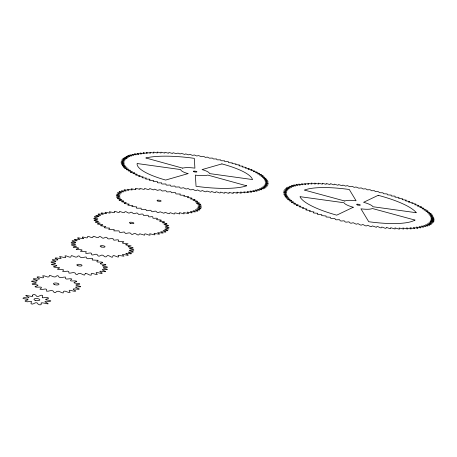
<?xml version="1.0" encoding="UTF-8"?>
<svg xmlns="http://www.w3.org/2000/svg" width="457" height="457" viewBox="0 0 457 457"><rect width="100%" height="100%" fill="white"/><g stroke="black" fill="none" stroke-linecap="round" stroke-linejoin="round"><path stroke-width="0.69" d="M126.966 158.202L123.19 158.225L125.869 159.099L122.379 158.985L125.041 160.019L121.631 159.973L124.481 160.995L121.111 161.218L124.184 162.144L120.991 162.321L124.213 163.218L121.174 163.469L124.435 164.172L121.533 164.429L125.132 165.497L122.259 165.651L122.43 165.885L126.023 166.691L123.281 166.902L123.51 167.148L127.206 167.908L124.601 168.187L124.887 168.439L128.674 169.187L126.223 169.496L126.566 169.747L130.114 170.233L130.434 170.45L128.143 170.827L132.461 171.729L130.348 172.163L130.799 172.42L134.449 172.832L134.769 173.014L132.838 173.511L137.334 174.306L135.598 174.86L136.157 175.117L140.156 175.591L138.631 176.202L139.231 176.459L143.224 176.865L141.91 177.533L142.561 177.784L146.463 178.093L145.435 178.847L146.131 179.098L149.439 179.161L150.056 179.401L149.182 180.138L149.919 180.384L153.775 180.584L153.141 181.4L157.602 181.726L157.294 182.623L158.105 182.851L161.681 182.869L161.618 183.805L162.458 184.028L165.914 183.971L166.102 184.942L166.971 185.154L170.278 185.022L170.718 186.022L171.609 186.222L174.763 186.016L175.442 187.044L179.333 186.953L180.264 188.004L181.189 188.181L183.434 187.724L186.085 189.055L188.124 188.541L190.078 189.712L191.02 189.861L192.843 189.278L195.03 190.455L195.973 190.586L197.567 189.946L199.977 191.112L200.914 191.232L202.28 190.535L204.896 191.689L205.827 191.791L206.952 191.043L210.683 192.266L211.568 191.466L214.562 192.586L215.458 192.648L215.944 191.831L216.755 191.86L219.257 192.894L220.137 192.945L220.537 192.06L223.839 193.117L224.695 193.151L224.844 192.231L228.283 193.248L229.111 193.265L229.014 192.311L232.567 193.288L233.361 193.288L233.019 192.306L237.434 193.22L236.76 192.254L237.286 192.197L240.582 193.1L241.302 193.06L240.485 192.037L244.963 192.82L243.855 191.826L247.757 192.557L248.391 192.488L247.066 191.454L250.996 192.157L251.578 192.071L250.048 191.032L253.978 191.677L254.515 191.574L252.784 190.54L256.697 191.117L257.182 190.997L255.263 189.969L259.582 190.352L257.48 189.329L261.318 189.775L261.701 189.632L259.445 188.592L263.529 188.844L261.113 187.821L264.803 188.158L265.071 187.993L262.507 186.993L266.105 187.261L263.615 186.108L267.117 186.307L264.443 185.171L267.831 185.308L264.991 184.188L268.305 184.051L265.26 183.166L268.385 183.166L265.226 181.977L268.168 181.823L264.911 180.875L267.671 180.658L264.323 179.75L266.894 179.47L263.472 178.601L266.071 178.487L262.364 177.436L264.809 177.265L261.004 176.259L263.289 176.031L262.975 175.796L259.387 175.037L261.524 174.785L261.158 174.551L257.559 173.871L259.513 173.54L259.108 173.3L255.497 172.677L257.274 172.295L256.823 172.06L253.184 171.455L254.817 171.055L250.71 170.25L252.144 169.827L248.38 169.267L248.014 169.079L249.276 168.61L245.535 168.113L245.141 167.919L246.22 167.411L242.518 166.971L242.09 166.811L242.993 166.234L239.337 165.857L238.885 165.697L239.599 165.086L238.937 164.874L235.532 164.611L236.052 163.966L232.042 163.555L232.373 162.881L228.934 162.681L228.426 162.538L228.563 161.829L227.826 161.635L225.221 161.692L224.661 161.521L224.644 160.818L221.411 160.744L220.868 160.607L220.628 159.853L217.509 159.836L216.909 159.676L216.527 158.927L213.533 158.973L212.351 158.053L209.495 158.162L207.307 157.082L205.404 157.397L203.839 156.46L201.28 156.688L198.709 155.62L196.641 155.963L194.385 154.974L192.488 155.369L190.055 154.392L188.335 154.837L185.742 153.872L184.788 154.426L181.458 153.421L180.104 153.963L178.013 153.101L176.054 153.621L173.02 152.712L172.66 153.358L172.06 153.346L168.896 152.461L168.724 153.141L168.136 153.141L164.857 152.278L164.834 153.004L164.303 152.998L160.91 152.17L161.081 152.924L160.573 152.929L157.802 152.135L157.082 152.135L157.465 152.889L156.951 152.924L154.066 152.158L153.369 152.17L153.94 152.952L153.455 152.998L149.799 152.278L150.559 153.078L150.096 153.135L146.377 152.461L147.325 153.278L146.891 153.346L143.121 152.718L144.252 153.546L143.852 153.626L140.042 153.049L141.362 153.918L140.99 153.98L137.151 153.449L138.66 154.329L138.311 154.397L134.958 153.832L134.461 153.929L136.152 154.809L132.439 154.363L131.987 154.472L133.855 155.357L130.148 154.969L129.737 155.089L131.776 155.974L128.086 155.643L127.72 155.774L129.931 156.654L126.269 156.38L125.949 156.528L128.314 157.425L124.441 157.345L126.966 158.202M98.906 216.624L94.513 216.681L94.331 216.949L97.844 218.269L93.828 218.315L93.799 218.612L97.792 219.823L94.073 220.08L94.211 220.4L98.586 221.462L95.262 221.936L95.559 222.268L100.214 223.153L97.375 223.839L97.832 224.17L102.265 224.627L102.688 224.907L100.374 225.735L105.824 226.523L104.19 227.569L104.921 227.877L109.68 228.112L108.726 229.305L109.577 229.591L113.473 229.38L114.25 229.665L113.873 230.882L119.003 230.871L119.488 232.265L120.494 232.482L124.23 231.973L125.424 233.413C127.577 233.596 129.954 231.562 131.519 234.292L132.576 234.418L134.364 233.396L135.381 233.533L137.614 234.881L138.654 234.955L139.751 233.784L144.526 235.184L144.738 233.944L145.6 233.893L149.125 235.138L150.045 235.104L149.713 233.733L154.238 234.807L155.06 234.715L154.032 233.298L158.745 234.173L159.453 234.035L157.699 232.642L163.109 233.087L160.761 231.722L165.52 232.11L165.948 231.893L163.098 230.551L167.639 230.739L167.913 230.488L164.594 229.237L168.959 228.911L165.268 227.78L169.13 227.506L165.023 226.004L168.496 225.729L168.296 225.415L163.949 224.37L166.976 223.901L166.628 223.582L162.069 222.673L164.617 222.062C163.697 220.948 156.071 222.056 161.487 220.263C160.527 219.337 154.02 220.508 157.545 218.663C157.202 217.429 151.815 219.183 152.878 217.566C153.878 215.31 148.017 218.115 148.325 216.161L148.331 215.481L147.44 215.247L143.464 215.418L143.035 214.213L142.093 214.013L138.642 214.43L137.477 213.151L136.506 212.991L134.255 213.71L133.318 213.539L131.787 212.316L130.799 212.202L129.337 213.065L128.406 213.013L126.081 211.74L125.104 211.671L124.138 212.682L123.327 212.648L119.551 211.402L119.254 212.494L118.426 212.534L115.147 211.391L114.256 211.414L114.57 212.579L113.827 212.665L109.349 211.7L110.274 212.916L109.623 213.048L104.944 212.259L106.458 213.499L105.927 213.67L101.757 212.928L101.151 213.088L103.259 214.362L98.541 213.956L98.061 214.156L100.694 215.436L95.764 215.458L98.906 216.624M408.724 202.028L413.008 202.868L411.78 203.342L415.499 203.982L416.064 204.245L414.636 204.69L418.395 205.37L418.92 205.633L417.344 206.061L421.08 206.764L421.565 207.027L419.794 207.341L423.548 208.158L423.993 208.426L422.011 208.7L426.181 209.82L424.027 210.037L427.775 210.94L428.123 211.203L425.804 211.363L429.814 212.574L427.329 212.671L430.991 213.67L431.242 213.927L428.597 213.985L432.196 215.001L432.396 215.253L429.609 215.218L433.122 216.31L430.323 216.475L433.762 217.578L430.797 217.646L434.139 219.034C424.416 217.983 440.931 220.868 430.774 220.051C440.559 223.05 423.799 219.36 433.333 222.199L429.586 222.091L432.259 223.404L428.546 223.016L431.288 224.164L431.025 224.341L427.215 223.879L429.803 225.044L429.489 225.204L425.598 224.667L428.015 225.849L427.643 225.992L423.668 225.41L425.93 226.569L421.474 226.038L423.553 227.209L419.04 226.563L420.886 227.757L420.349 227.849L416.264 227.049L417.944 228.214L417.355 228.289L413.322 227.403L414.733 228.574L414.093 228.631L410.026 227.706L411.271 228.843L410.586 228.883L406.547 227.923L407.57 229.008L402.863 227.98L403.64 229.071L399.047 227.969L399.504 229.037L398.693 229.02L394.974 227.866L395.174 228.894L394.328 228.86L390.729 227.666L390.678 228.654L389.804 228.597L386.331 227.369L386.028 228.311L385.125 228.237L381.812 226.98L381.247 227.866L380.327 227.769L377.728 226.552L377.008 226.506L376.362 227.323L372.461 225.912L371.398 226.683L370.444 226.552L367.679 225.244L366.371 225.952L365.411 225.804L362.858 224.484L361.31 225.13L360.344 224.964L358.014 223.644L356.237 224.221L353.181 222.725L351.182 223.227L350.222 223.033L348.931 221.851L346.16 222.159L345.212 221.948L344.167 220.8L341.202 221.022L340.265 220.8L339.477 219.674L336.329 219.817L335.415 219.577L334.872 218.497L331.565 218.549L330.674 218.303L330.388 217.258L326.064 216.978L326.035 215.978L321.614 215.601L321.837 214.653L318.141 214.464L317.341 214.19L317.809 213.293L314.016 213.025L313.256 212.745L313.97 211.905L310.109 211.557L309.389 211.277L310.343 210.494L306.418 210.071L305.744 209.786L306.933 209.072L302.345 208.289L303.808 207.672L299.198 206.787L300.872 206.238L296.844 205.57L296.313 205.284L298.187 204.805L294.182 204.073L293.708 203.793L295.77 203.382L291.806 202.594L291.389 202.314L293.628 201.971L289.355 200.863L291.76 200.589L291.475 200.355L287.927 199.703L287.619 199.435L290.184 199.229L286.185 198.041L288.893 197.875L285.242 196.938L285.054 196.687L287.893 196.59L284.357 195.619L287.185 195.35L283.768 194.345L286.762 194.156L283.46 192.9L286.63 192.883L283.494 191.963L286.779 191.923L283.797 190.855L287.276 190.78L284.54 189.626L288.013 189.821L285.471 188.667L289.013 188.93L286.425 187.936L286.676 187.776L290.052 188.21L287.847 187.107L291.795 187.353L289.532 186.347L289.881 186.216L293.577 186.645L291.463 185.668L291.863 185.548L295.576 186.039L293.64 185.062L294.079 184.959L297.81 185.513L296.045 184.542L296.53 184.451L299.918 185.125L300.255 185.056L298.672 184.097L302.534 184.737L302.905 184.679L301.506 183.731L305.35 184.428L305.744 184.382L304.539 183.451L308.349 184.2L308.772 184.137L307.75 183.251L311.903 184.034L311.143 183.131L311.805 183.12L314.85 183.971L315.336 183.937L314.69 183.097L318.329 183.977L318.843 183.954L318.38 183.137L321.945 184.057L322.482 184.045L322.208 183.263L325.681 184.217L326.241 184.217L326.161 183.463L329.526 184.451L330.108 184.462L330.217 183.748L330.994 183.805L333.467 184.759L334.073 184.782L334.364 184.102L337.495 185.142L338.117 185.176L338.591 184.537L341.585 185.593L342.23 185.645L342.887 185.045L345.738 186.119L347.234 185.622L349.936 186.707L352.456 186.405L354.158 187.37L356.026 186.993L358.894 188.181L361.281 187.93L363.138 188.975L365.697 188.787L367.365 189.826L370.09 189.706L371.57 190.735L374.443 190.683L375.248 191.58L377.939 191.512L379.841 192.711L382.995 192.797L383.32 193.608L383.88 193.768L387.165 193.922L387.256 194.676L387.839 194.876L391.238 195.099L391.175 195.853L391.706 196.024L394.465 196.082L395.208 196.316L394.951 197.03L395.465 197.207L398.338 197.327L399.064 197.567L398.607 198.247L399.098 198.424L402.783 198.852L402.114 199.458L402.6 199.669L406.353 200.166L405.502 200.76L405.953 200.943L409.769 201.508L408.724 202.028M83.408 238.423L82.443 238.628L78.221 237.794L77.564 237.988L79.849 239.445L74.183 239.359L77.227 240.782L72.269 240.759L72 241.056L75.634 242.239L75.616 242.593L71.183 242.673L71.138 243.01L75.256 243.992L75.479 244.369L71.475 244.781L71.658 245.135L76.542 246.254L73.149 246.98L73.554 247.346L78.096 247.791L78.804 248.214L76.153 249.185L76.765 249.533L81.506 249.739L82.134 250.116L80.369 251.281L86.322 251.71L85.613 253.172L86.556 253.458L90.36 252.95L91.503 253.287L91.64 254.772L92.685 255L95.97 254.201L97.067 254.446L98.175 256L99.278 256.16L101.722 255.075L102.876 255.257L104.91 256.8L106.013 256.885L107.504 255.566L108.669 255.663L111.519 257.131L112.571 257.137L113.05 255.646L114.164 255.663L117.695 256.977L118.649 256.908L118.1 255.314L123.961 256.217L122.35 254.629L123.299 254.452L127.652 255.309L128.286 255.103L125.801 253.561L126.532 253.304L130.999 253.881L131.433 253.612L128.206 252.138L133.067 252.138L133.278 251.83L129.428 250.527L129.679 250.208L133.787 250.168L133.77 249.83L129.377 248.477L133.141 248.065L132.913 247.711L128.577 246.991L128.074 246.569L131.193 245.906L126.138 245.043L125.669 244.712L128.04 243.798L122.927 243.261L122.293 242.901L123.824 241.816L123.047 241.513L118.192 241.393L118.734 240.085C117.009 238.902 112.89 241.85 113.005 238.594C110.908 237.851 107.995 240.496 106.847 237.446C105.253 236.543 104.162 238.731 102.614 238.114C101.574 237.6 100.757 236.28 99.386 236.543C97.718 239.331 95.342 236.08 93.137 236.263C93.177 240.211 86.819 233.973 87.487 237.434C87.767 239.205 79.198 234.892 83.408 238.423M196.681 203.245L200.629 204.245L200.817 204.519L197.658 204.696L201.474 206.033L198.041 206.233L201.52 207.221L197.732 207.512L200.966 208.586L200.794 208.82L196.801 208.695L199.738 209.837L199.452 210.049L195.265 209.763L197.852 210.963L197.447 211.145L193.105 210.728L195.328 211.928L190.398 211.505L192.191 212.728L191.574 212.848L187.159 212.117L188.495 213.333L187.781 213.425L183.525 212.528L184.297 213.745L183.497 213.796L179.961 212.751L179.31 212.791L179.652 213.945L174.934 212.825L174.648 213.927L173.729 213.905L170.181 212.682L169.37 213.699L168.405 213.636L165.228 212.339L163.903 213.253L160.167 211.808L158.339 212.602L157.345 212.471L155.871 211.231L155.077 211.1L152.787 211.762L151.804 211.591L150.827 210.374L150.056 210.214L147.337 210.734L146.383 210.534L145.806 209.323L142.087 209.546L141.184 209.317L141.139 208.169L137.134 208.215L136.289 207.969L136.774 206.895L131.782 206.507L132.873 205.61L128.428 205.239L127.749 204.953L129.314 204.13L124.83 203.639L124.247 203.348L126.269 202.651L121.334 201.708L123.767 201.149L123.464 200.909L119.408 200.36L119.049 200.069L121.848 199.606L117.666 198.738L117.426 198.452L120.557 198.144L116.598 197.161L116.484 196.887L119.894 196.727L116.221 195.396L119.854 195.39L116.518 194.248L120.557 193.997L117.483 192.951L117.723 192.734L121.813 192.883L119.088 191.791L119.443 191.603L123.67 191.877L121.305 190.786L126.046 191.043L124.081 189.941L124.635 189.804L128.92 190.375L127.377 189.267L131.713 189.941L132.239 189.832L131.136 188.775L135.363 189.581L135.963 189.495L135.295 188.473L136.077 188.438L139.985 189.364L139.796 188.364L143.618 189.375L144.343 189.352L144.561 188.438L148.102 189.535L148.873 189.541L149.53 188.701L150.427 188.764L153.352 189.918L154.626 189.147L157.465 190.358L159.779 189.764L160.698 189.895L162.201 191.009L165.822 190.706L166.782 191.774L167.502 191.923L170.849 191.677L171.472 192.74L174.854 192.574L175.705 192.785L175.768 193.768L176.425 193.951L180.321 194.014L179.904 194.899L180.538 195.128L184.634 195.35L183.794 196.196L187.901 196.521L188.57 196.778L187.353 197.573L191.489 198.007L192.083 198.275L190.375 198.926L194.608 199.543L195.11 199.823L192.997 200.355L197.201 201.114L197.601 201.394L195.11 201.805L199.515 202.965L196.681 203.245M32.43 295.313C35.606 298.798 19.091 292.349 28.968 297.404C27.54 299.021 23.947 296.519 22.936 298.312C23.901 299.055 30.939 299.438 26.889 300.203C22.633 300.974 26.666 302.277 28.962 301.603C33.418 300.952 30.59 301.849 31.053 303.796C33.481 305.076 34.892 301.786 37.206 302.922C37.64 304.339 40.702 305.95 41.467 303.945C38.165 300.34 55.006 306.973 44.883 301.78C46.248 300.146 49.887 302.671 50.818 300.866C49.87 300.123 42.861 299.752 46.82 298.987C50.95 298.204 46.917 296.964 44.729 297.61C40.444 298.255 43.084 297.37 42.621 295.485C40.256 294.245 38.874 297.421 36.617 296.313C36.177 294.931 33.224 293.394 32.43 295.313M85.333 273.623L84.368 275.143C81.832 274.514 79.592 271.829 77.124 274.554L75.988 274.4C74.754 270.87 71.452 273.577 68.95 273.115C69.681 269.224 64.523 272.532 62.603 271.321C66.099 267.951 58.764 270.384 57.365 269.144C63.203 266.665 55.931 267.722 54.069 267.122L53.583 266.734C60.507 265.237 54.72 265.34 51.692 264.637L51.475 264.249C57.89 263.718 55.817 263.352 51.087 262.221L51.155 261.855C55.634 261.781 58.496 262.095 52.269 260.016L52.612 259.696C55.366 259.61 61.387 261.124 55.131 258.159L55.72 257.908C57.428 257.674 64.254 260.324 59.467 256.765L60.261 256.594L64.808 257.674L65.728 257.474L64.985 255.903L65.939 255.817L69.521 257.137L70.738 257.142L71.343 255.617C73.76 255.72 76.228 258.811 78.164 255.92L79.25 256.023C81.003 258.953 83.631 257.011 86.099 256.977C86.619 260.461 90.383 257.594 92.548 258.439L92.2 259.999L98.209 260.319C93.834 263.129 100.791 261.535 102.122 262.152L102.745 262.512C96.587 264.466 103.442 263.895 105.493 264.512L105.881 264.894C99.06 265.934 103.905 266.123 107.275 266.939L107.395 267.316C101.54 267.556 102.082 267.871 107.326 269.287L107.178 269.636C103.288 269.624 99.203 268.933 105.624 271.407L105.196 271.709C102.762 271.789 96.37 269.807 102.231 273.155L101.557 273.389C99.94 273.64 93.319 270.51 97.341 274.417C95.524 275.331 90.04 271.001 91.257 275.097C89.046 275.657 87.504 273.023 85.333 273.623M37.12 280.564L36.76 281.066L32.636 281.049L31.727 281.129L31.636 281.518C36.566 282.66 38.856 283.072 32.156 283.86L32.424 284.271C35.28 284.979 41.895 284.505 34.983 286.63L35.589 287.03C37.4 287.704 44.706 285.762 39.953 289.167C42.124 290.658 47.791 286.745 46.585 291.206C49.813 291.657 52.327 288.573 54.194 292.52L55.354 292.646C57.965 289.39 60.05 292.549 63.106 292.977C63.323 288.516 67.562 293.291 70.121 292.411C66.659 288.11 73.114 291.572 74.988 291.269L75.696 291.018C69.647 287.442 76.193 289.435 78.895 289.287L79.284 288.95C72.8 286.659 75.896 286.916 80.535 286.819L80.575 286.425C76.113 285.345 72.994 284.934 79.792 284.105L79.484 283.7C76.953 282.997 70.178 283.511 76.787 281.409L76.165 281.032C74.525 280.352 67.487 282.255 71.829 278.993C69.784 277.793 64.443 280.981 65.408 277.068C62.712 276.782 59.57 279.261 58.125 275.805L57.011 275.685C54.709 278.627 52.264 275.765 49.556 275.331C49.293 279.284 45.06 275.137 42.695 275.805C45.871 279.941 39.548 276.496 37.805 276.845L37.074 277.085C42.964 280.627 36.132 278.507 33.687 278.719L33.252 279.044L37.12 280.564M353.25 207.25L336.723 215.156A60.05 14.327 10.8 0 1 299.998 196.67L343.927 202.737A14.99 3.57 10.8 0 0 353.25 207.25M378.196 195.316L363.595 202.302A14.99 3.57 10.8 0 1 373.003 206.747L416.327 212.728A60.05 14.327 10.8 0 0 378.196 195.316M188.021 173.626L165.634 180.058A58.37 13.704 8.6 0 1 137.146 163.526L180.686 169.581A14.573 3.416 8.6 0 0 188.021 173.626M221.902 163.897L202.057 169.593A14.573 3.416 8.6 0 1 209.523 173.586L252.475 179.561A58.37 13.704 8.6 0 0 221.902 163.897M344.755 201.017L304.465 190.083A60.05 14.327 10.8 0 1 349.285 189.501L356.094 200.783A14.99 3.57 10.8 0 0 344.755 201.017M414.95 220.068L372.364 208.512A14.99 3.57 10.8 0 1 360.944 208.815L368.73 221.719A60.05 14.327 10.8 0 0 414.95 220.068M182.6 168.13L145.812 157.968A58.37 13.704 8.6 0 1 194.288 158.345L194.911 168.147A14.573 3.416 8.6 0 0 182.6 168.13M246.614 185.805L207.786 175.082A14.573 3.416 8.6 0 1 195.345 175.117L196.053 186.296A58.37 13.704 8.6 0 0 246.614 185.805M357.414 204.925A1.874 0.446 10.8 0 0 360.322 205.119A1.874 0.446 10.8 0 0 357.717 204.193A1.874 0.446 10.8 0 0 357.414 204.925M130.462 223.342A2.256 0.651 7.5 0 0 133.895 223.233A2.256 0.651 7.5 0 0 130.616 222.228A2.256 0.651 7.5 0 0 130.462 223.342M101.248 246.929A2.462 0.765 6.9 0 0 105.047 246.757A2.462 0.765 6.9 0 0 101.528 245.632A2.462 0.765 6.9 0 0 101.248 246.929M35.143 300.3A2.936 1.057 5.2 0 0 39.81 299.952A2.936 1.057 5.2 0 0 35.772 298.524A2.936 1.057 5.2 0 0 35.143 300.3M54.56 284.625A2.793 0.965 5.7 0 0 58.964 284.334A2.793 0.965 5.7 0 0 55.074 282.997A2.793 0.965 5.7 0 0 54.56 284.625M77.93 265.751A2.628 0.863 6.4 0 0 82.032 265.523A2.628 0.863 6.4 0 0 78.324 264.295A2.628 0.863 6.4 0 0 77.93 265.751M157.814 201.011A2.068 0.548 8 0 0 161.115 201.091A2.068 0.548 8 0 0 158.333 200.132A2.068 0.548 8 0 0 157.814 201.011M194.054 171.781A1.822 0.428 8.6 0 0 196.916 171.895A1.822 0.428 8.6 0 0 194.408 171.089A1.822 0.428 8.6 0 0 194.054 171.781"/></g></svg>
